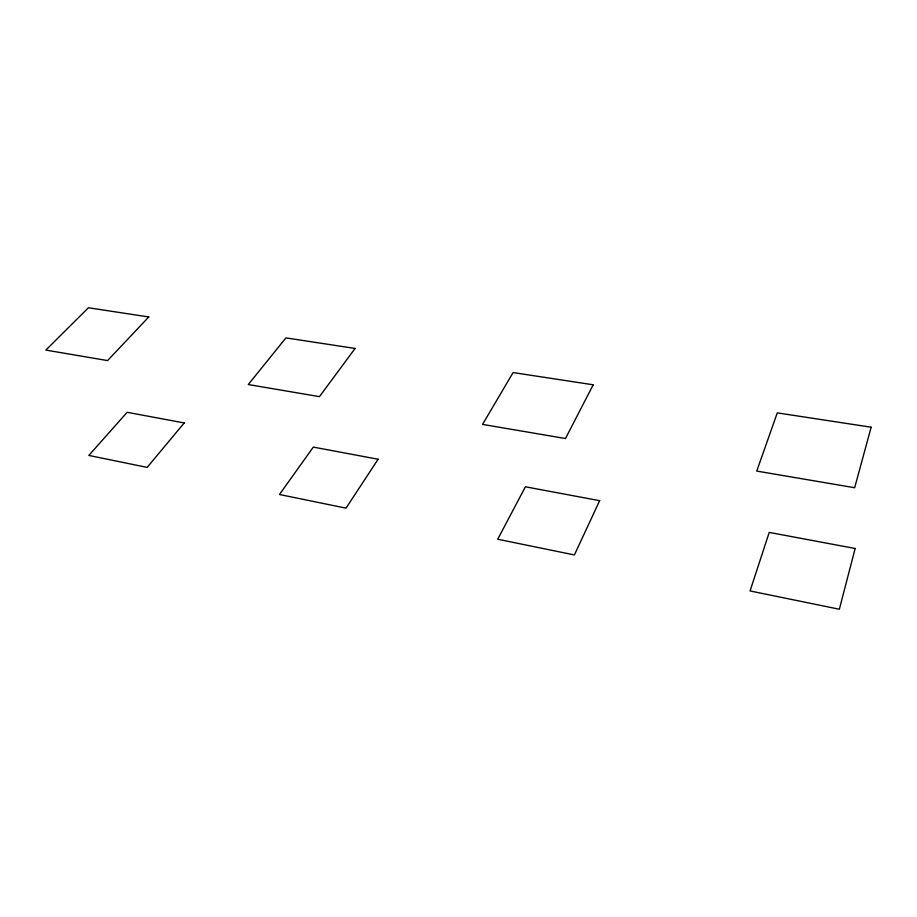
<?xml version="1.0" encoding="UTF-8"?>
<svg xmlns="http://www.w3.org/2000/svg" width="917" height="917" viewBox="0 0 917 917"><rect width="100%" height="100%" fill="white"/><g stroke="black" fill="none" stroke-linecap="round" stroke-linejoin="round"><path stroke-width="1.38" d="M855.148 548.492L839.353 609.243L750.06 590.949L769.225 532.41L855.148 548.492M871.15 427.207L854.655 487.729L756.754 471.074L777.284 412.879L871.15 427.207M599.649 500.682L574.397 554.945L497.713 539.23L525.407 486.789L599.649 500.682M593.219 384.796L565.48 438.521L482.548 424.399L513.107 372.566L593.219 384.796M378.113 459.234L346.018 508.144L279.456 494.504L313.316 447.106L378.113 459.234M355.085 348.449L319.448 396.648L248.289 384.532L285.921 337.892L355.085 348.449M184.202 422.955L147.156 467.395L88.834 455.44L127.154 412.283L184.202 422.955M148.772 316.961L107.576 360.587L45.85 350.088L88.445 307.757L148.772 316.961"/></g></svg>
